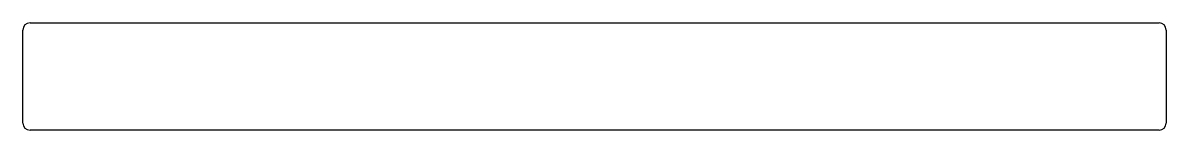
# Model space of a CAD drawing. Header units: inches. Extents: x -50 to 51, y 0 to 10.
import ezdxf

# ---------------------------------------------------------------- set-up
doc = ezdxf.new("R2010")
doc.units = ezdxf.units.IN
doc.header["$MEASUREMENT"] = 0

msp = doc.modelspace()

# ---------------------------------------------------------------- linework, layer by layer
at = {"color": 7}
for p, q in [((-50.42, 1.07), (-50.42, 9.33)), ((-49.78, 9.96), (50.55, 9.96)), ((51.18, 9.33), (51.18, 1.07)), ((50.55, 0.44), (-49.78, 0.44))]:
    msp.add_line(p, q, dxfattribs=at)
for centre, start, end in [((-49.78, 9.33), 90, 180), ((50.55, 9.33), 0, 90), ((-49.78, 1.07), 180, 270), ((50.55, 1.07), 270, 0)]:
    msp.add_arc(centre, 0.635, start, end, dxfattribs=at)

doc.saveas('drawing.dxf')
